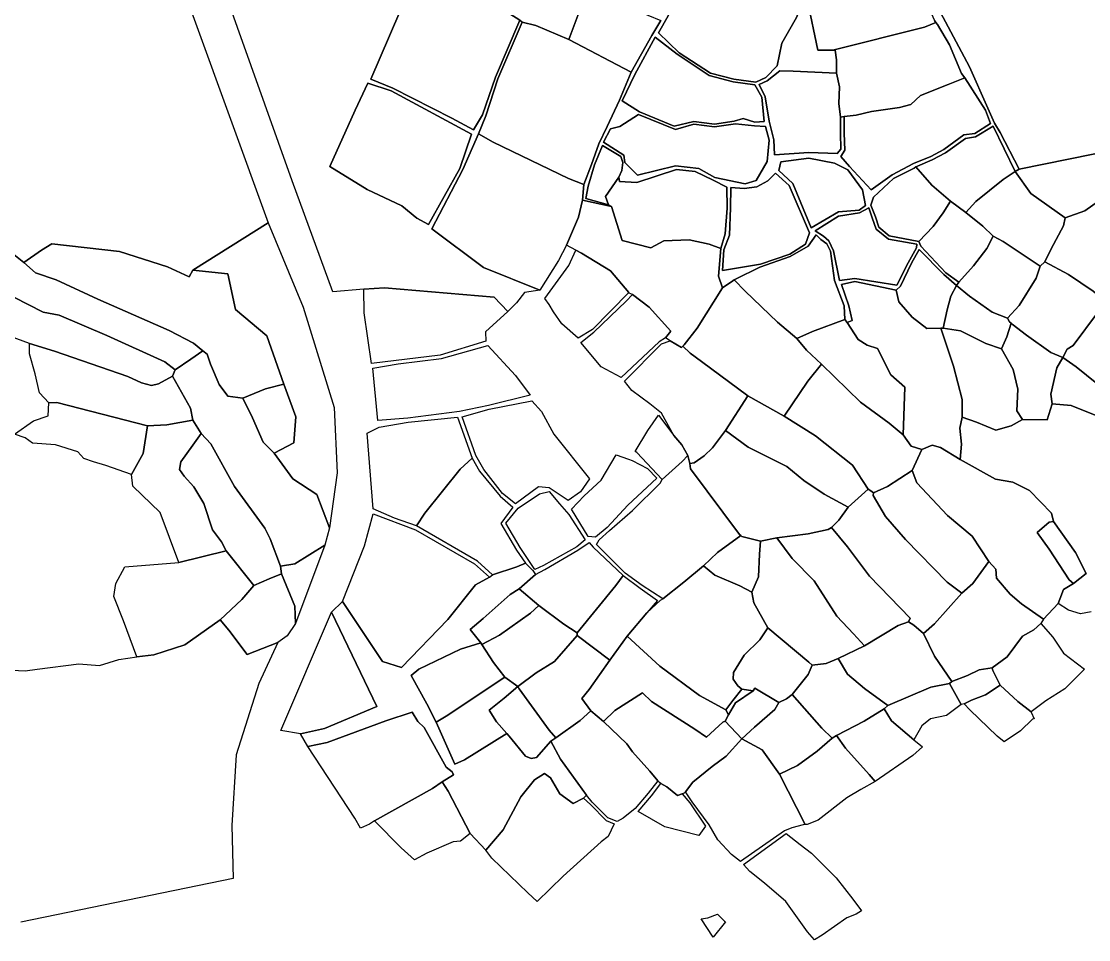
# Model space of a CAD drawing. Extents: x 544494 to 549037, y 1840490 to 1845220.
# Drawn here: x 547645.1 to 547872.5, y 1841761.1 to 1841956.8 of the extents above; entities that cross this region are included whole.
import ezdxf

# ---------------------------------------------------------------- set-up
doc = ezdxf.new("R2010")
doc.units = 0
doc.layers.add('Level 30', color=7, linetype='Continuous')

msp = doc.modelspace()

# ---------------------------------------------------------------- linework, layer by layer
at = {"layer": 'Level 30'}
for points in [[(547643.05, 1842058.45), (547650.69, 1842043.55), (547655.63, 1842029.23), (547666.49, 1842000), (547697.69, 1841913.91), (547681.64, 1841903.81), (547680.89, 1841902.39), (547676.3, 1841904.48), (547666.02, 1841907.77), (547651.61, 1841909.41), (547649.4, 1841908.05), (547645.63, 1841905.44), (547642.81, 1841907.7)], [(547914.82, 1841936.92), (547857.75, 1841925.32), (547853.7, 1841933.12), (547852.48, 1841935.11), (547851.03, 1841938.33), (547847.13, 1841947.12), (547836.41, 1841967.33), (547829.76, 1841982.31), (547822.11, 1842000), (547819.8, 1842005.33), (547817.66, 1842009.83), (547803.62, 1842027.6), (547802.94, 1842029.01), (547844.39, 1842031.65), (547873.07, 1841973.57)], [(547727.77, 1841963.52), (547719.59, 1841944.54), (547724.26, 1841942.6), (547736.84, 1841936.16), (547741.44, 1841933.68), (547743.4, 1841936.91), (547746.18, 1841944.97), (547751.3, 1841957.11), (547751.84, 1841956.63), (547746.67, 1841944.57), (547744.09, 1841936.68), (547742.52, 1841932.86), (547739.22, 1841925.23), (547732.58, 1841912.6), (547743.61, 1841904.38), (547755.57, 1841899.49), (547752.3, 1841899.02), (547750.59, 1841896.84), (547748.77, 1841895), (547745.9, 1841898.02), (547722.47, 1841900.03), (547718.09, 1841899.73), (547711.53, 1841899.2), (547702.82, 1841922.83), (547679.56, 1841988.26)], [(547836.41, 1841967.33), (547847.13, 1841947.12), (547851.03, 1841938.33), (547852.48, 1841935.11), (547853.7, 1841933.12), (547857.75, 1841925.32), (547856.83, 1841924.79), (547852.2, 1841934.47), (547848.4, 1841932.22), (547846.26, 1841931.83), (547842.04, 1841928.8), (547839.21, 1841927.28), (547836.04, 1841925.93), (547835.67, 1841925.82), (547835.32, 1841925.52), (547830.97, 1841923.31), (547826.67, 1841919.38), (547826.14, 1841917.62), (547827.08, 1841915.19), (547827.8, 1841912.97), (547830, 1841911.13), (547836.37, 1841909.91), (547836.75, 1841908.88), (547842.08, 1841903.23), (547844.89, 1841901.25), (547844.36, 1841900.5), (547841.66, 1841902.87), (547836.43, 1841908.19), (547834.8, 1841905.25), (547832.4, 1841900.36), (547831.5, 1841899.51), (547822.73, 1841901.37), (547819.86, 1841900.74), (547821.4, 1841896.18), (547822.12, 1841893.05), (547821.04, 1841892.64), (547820.58, 1841893.26), (547820.43, 1841896.16), (547818.34, 1841901.55), (547817.51, 1841907.85), (547816.73, 1841909.4), (547815.48, 1841910.34), (547814.45, 1841911.32), (547812.73, 1841908.88), (547808.95, 1841906.7), (547802.49, 1841904.41), (547797.28, 1841901.89), (547796.98, 1841901.71), (547796.69, 1841901.53), (547794.53, 1841900.02), (547793.64, 1841902.49), (547794.14, 1841908.43), (547795.1, 1841911.5), (547795.51, 1841917.04), (547795.44, 1841921.47), (547792.53, 1841922.98), (547788.69, 1841924.83), (547784.74, 1841925.25), (547776.29, 1841922.45), (547772.6, 1841922.72), (547772.43, 1841923.6), (547773.09, 1841925.06), (547773.28, 1841926.71), (547772.82, 1841927.99), (547768.92, 1841930.34), (547767.22, 1841926.26), (547765.88, 1841921.69), (547765.37, 1841919.04), (547770.22, 1841917.71), (547770.83, 1841917.37), (547764.7, 1841918.68), (547764.98, 1841922.05), (547766.62, 1841926.31), (547768.18, 1841930.74), (547769.93, 1841934.41), (547772.56, 1841940.04), (547775.03, 1841946), (547779.44, 1841953.81), (547781.34, 1841957.05)], [(547812.59, 1841961.22), (547814.79, 1841950.67), (547818.05, 1841950.68), (547818.54, 1841950.68), (547818.82, 1841948.6), (547818.83, 1841945.77), (547809.57, 1841946.23), (547806.71, 1841946.3), (547804.06, 1841944.13), (547802.35, 1841943.36), (547803.63, 1841940.72), (547804.47, 1841935.56), (547805.42, 1841931.54), (547805.56, 1841928.39), (547812.9, 1841928.85), (547818.97, 1841928.69), (547819.69, 1841929.62), (547819.68, 1841933.02), (547819.62, 1841936.43), (547820.4, 1841936.52), (547820.42, 1841932.98), (547820.57, 1841929.39), (547819.75, 1841928.03), (547821.55, 1841925.92), (547826.15, 1841920.9), (547830.69, 1841924.09), (547835.23, 1841926.51), (547838.92, 1841928.03), (547841.68, 1841929.49), (547845.96, 1841932.64), (547848.28, 1841932.93), (547851.64, 1841935.09), (547850.57, 1841937.93), (547846.15, 1841944.81), (547845.4, 1841945.75), (547842.85, 1841951.8), (547840.32, 1841956.19), (547839.99, 1841956.6), (547839.66, 1841957)], [(547875.79, 1841919.34), (547871.71, 1841916.46), (547867.49, 1841914.96), (547860.23, 1841920.15), (547856.83, 1841924.79), (547857.75, 1841925.32), (547914.82, 1841936.92)], [(547873.07, 1841830.97), (547870.8, 1841830.49), (547868.22, 1841831.27), (547866.05, 1841832.75), (547866.36, 1841833.62), (547867.14, 1841835.69), (547869.28, 1841837.01), (547871.97, 1841839.15), (547869.75, 1841843.63), (547865.03, 1841850.2), (547864.63, 1841852), (547859.9, 1841856.78), (547856.37, 1841858.58), (547852.68, 1841859.26), (547845.12, 1841863.41), (547845.44, 1841866.7), (547845.04, 1841870.09), (547845.54, 1841872.42), (547848.66, 1841871.36), (547852.74, 1841869.71), (547855.99, 1841870.59), (547858.44, 1841871.92), (547863.7, 1841871.87), (547864.73, 1841875.32), (547868.78, 1841874.93), (547874.23, 1841872.71)], [(547641.68, 1841818.59), (547645.92, 1841818.4), (547648.49, 1841818.69), (547657.35, 1841819.84), (547661.78, 1841819.47), (547665.91, 1841820.79), (547669.71, 1841821.37), (547673.35, 1841821.77), (547679.99, 1841823.92), (547687.51, 1841829.25), (547689.32, 1841827.04), (547693.22, 1841821.87), (547699.78, 1841824.42), (547695.72, 1841815.68), (547690.92, 1841800.49), (547690, 1841785.38), (547690.26, 1841774.08), (547645.01, 1841764.8)]]:
    msp.add_lwpolyline(points, dxfattribs=at)
for points in [[(547765.71, 1841964.87), (547765.79, 1841963.84), (547761.78, 1841952.98), (547754.71, 1841955.94), (547751.84, 1841956.63), (547751.3, 1841957.11), (547747.84, 1841959.32), (547745.65, 1841960.83), (547746.91, 1841964.23), (547749.86, 1841971.48), (547754.43, 1841969.6)], [(547837.58, 1841955.61), (547818.05, 1841950.68), (547814.79, 1841950.67), (547812.59, 1841961.22), (547812.05, 1841964.58), (547815.19, 1841965.57), (547830.33, 1841970.9), (547832.69, 1841971.83), (547833.84, 1841969.79), (547839.66, 1841957), (547839.99, 1841956.6)], [(547746.91, 1841964.23), (547745.65, 1841960.83), (547747.84, 1841959.32), (547751.3, 1841957.11), (547746.18, 1841944.97), (547743.4, 1841936.91), (547741.44, 1841933.68), (547736.84, 1841936.16), (547724.26, 1841942.6), (547719.59, 1841944.54), (547727.77, 1841963.52), (547729.32, 1841967.53), (547734.15, 1841965.82)], [(547810.27, 1841957.66), (547807.16, 1841952.21), (547806.19, 1841947.34), (547803.77, 1841944.88), (547801.62, 1841943.9), (547796.94, 1841944.49), (547791.96, 1841945.81), (547785.31, 1841950.09), (547780.85, 1841954.41), (547782.94, 1841958), (547784.28, 1841962.38), (547788.14, 1841962.02), (547792.95, 1841961.67), (547796.82, 1841962.83), (547807.15, 1841963.82), (547810.83, 1841964.32), (547811.62, 1841961.13)], [(547807.16, 1841952.21), (547810.27, 1841957.66), (547811.62, 1841961.13), (547810.83, 1841964.32), (547807.15, 1841963.82), (547796.82, 1841962.83), (547792.95, 1841961.67), (547788.14, 1841962.02), (547784.28, 1841962.38), (547782.94, 1841958), (547780.85, 1841954.41), (547785.31, 1841950.09), (547791.96, 1841945.81), (547796.94, 1841944.49), (547801.62, 1841943.9), (547803.77, 1841944.88), (547806.19, 1841947.34)], [(547765.79, 1841963.84), (547769.06, 1841962.42), (547778.62, 1841958.16), (547781.34, 1841957.05), (547779.44, 1841953.81), (547775.03, 1841946), (547761.78, 1841952.98)], [(547761.78, 1841952.98), (547775.03, 1841946), (547772.56, 1841940.04), (547769.93, 1841934.41), (547768.18, 1841930.74), (547766.62, 1841926.31), (547764.98, 1841922.05), (547761.7, 1841923.36), (547745.66, 1841931.06), (547742.52, 1841932.86), (547744.09, 1841936.68), (547746.67, 1841944.57), (547751.84, 1841956.63), (547754.71, 1841955.94)], [(547822.98, 1841936.8), (547820.4, 1841936.52), (547819.62, 1841936.43), (547819.32, 1841939.31), (547819.45, 1841942.86), (547818.83, 1841945.77), (547818.82, 1841948.6), (547818.54, 1841950.68), (547818.05, 1841950.68), (547837.58, 1841955.61), (547839.99, 1841956.6), (547840.32, 1841956.19), (547842.85, 1841951.8), (547845.4, 1841945.75), (547846.15, 1841944.81), (547842.6, 1841943.36), (547836.73, 1841941.05), (547834.66, 1841939.13), (547832.22, 1841938.47), (547826.29, 1841937.64)], [(547801.41, 1841935.36), (547798.95, 1841936.13), (547797.03, 1841935.59), (547792.82, 1841934.95), (547788.4, 1841935.47), (547784.22, 1841934.5), (547776.8, 1841937.55), (547773.14, 1841939.89), (547775.82, 1841945.47), (547780.2, 1841953.49), (547784.83, 1841949.84), (547791.66, 1841945.32), (547796.8, 1841943.96), (547801.37, 1841943.28), (547802.87, 1841940.7), (547803.42, 1841935.45)], [(547798.95, 1841936.13), (547801.41, 1841935.36), (547803.42, 1841935.45), (547802.87, 1841940.7), (547801.37, 1841943.28), (547796.8, 1841943.96), (547791.66, 1841945.32), (547784.83, 1841949.84), (547780.2, 1841953.49), (547775.82, 1841945.47), (547773.14, 1841939.89), (547776.8, 1841937.55), (547784.22, 1841934.5), (547788.4, 1841935.47), (547792.82, 1841934.95), (547797.03, 1841935.59)], [(547819.62, 1841936.43), (547819.68, 1841933.02), (547819.69, 1841929.62), (547818.97, 1841928.69), (547812.9, 1841928.85), (547805.56, 1841928.39), (547805.42, 1841931.54), (547804.47, 1841935.56), (547803.63, 1841940.72), (547802.35, 1841943.36), (547804.06, 1841944.13), (547806.71, 1841946.3), (547809.57, 1841946.23), (547818.83, 1841945.77), (547819.45, 1841942.86), (547819.32, 1841939.31)], [(547741.02, 1841932.8), (547738.53, 1841925.47), (547731.87, 1841913.51), (547729.42, 1841914.87), (547726.18, 1841917.49), (547718.84, 1841920.96), (547710.87, 1841925.88), (547716.22, 1841937.89), (547718.96, 1841943.63), (547723.95, 1841942.01)], [(547738.53, 1841925.47), (547741.02, 1841932.8), (547723.95, 1841942.01), (547718.96, 1841943.63), (547716.22, 1841937.89), (547710.87, 1841925.88), (547718.84, 1841920.96), (547726.18, 1841917.49), (547729.42, 1841914.87), (547731.87, 1841913.51)], [(547851.64, 1841935.09), (547848.28, 1841932.93), (547845.96, 1841932.64), (547841.68, 1841929.49), (547838.92, 1841928.03), (547835.23, 1841926.51), (547830.69, 1841924.09), (547826.15, 1841920.9), (547821.55, 1841925.92), (547819.75, 1841928.03), (547820.57, 1841929.39), (547820.42, 1841932.98), (547820.4, 1841936.52), (547822.98, 1841936.8), (547826.29, 1841937.64), (547832.22, 1841938.47), (547834.66, 1841939.13), (547836.73, 1841941.05), (547842.6, 1841943.36), (547846.15, 1841944.81), (547850.57, 1841937.93)], [(547804.49, 1841931.48), (547804.04, 1841926.96), (547801.69, 1841922.88), (547799.31, 1841922.17), (547792.89, 1841923.56), (547789.5, 1841925.48), (547784.53, 1841926.04), (547776.41, 1841924.06), (547773.74, 1841926.75), (547773.46, 1841928.34), (547769.18, 1841931.07), (547770.67, 1841933.95), (547772.62, 1841934.39), (547776.63, 1841936.95), (547784.53, 1841933.78), (547788.39, 1841934.93), (547792.84, 1841934.35), (547797.3, 1841935.01), (547801.32, 1841934.58), (547803.69, 1841934.44)], [(547804.04, 1841926.96), (547804.49, 1841931.48), (547803.69, 1841934.44), (547801.32, 1841934.58), (547797.3, 1841935.01), (547792.84, 1841934.35), (547788.39, 1841934.93), (547784.53, 1841933.78), (547776.63, 1841936.95), (547772.62, 1841934.39), (547770.67, 1841933.95), (547769.18, 1841931.07), (547773.46, 1841928.34), (547773.74, 1841926.75), (547776.41, 1841924.06), (547784.53, 1841926.04), (547789.5, 1841925.48), (547792.89, 1841923.56), (547799.31, 1841922.17), (547801.69, 1841922.88)], [(547848.49, 1841918.4), (547846.35, 1841916.1), (547843.1, 1841918.5), (547839.13, 1841921.94), (547835.67, 1841925.82), (547836.04, 1841925.93), (547839.21, 1841927.28), (547842.04, 1841928.8), (547846.26, 1841931.83), (547848.4, 1841932.22), (547852.2, 1841934.47), (547856.83, 1841924.79), (547854.3, 1841923.15)], [(547742.52, 1841932.86), (547745.66, 1841931.06), (547761.7, 1841923.36), (547764.98, 1841922.05), (547764.7, 1841918.68), (547763.82, 1841915.11), (547761.31, 1841909.15), (547759.59, 1841905.88), (547755.57, 1841899.49), (547743.61, 1841904.38), (547732.58, 1841912.6), (547739.22, 1841925.23)], [(547773.28, 1841926.71), (547773.09, 1841925.06), (547772.43, 1841923.6), (547769.61, 1841919.47), (547770.22, 1841917.71), (547765.37, 1841919.04), (547765.88, 1841921.69), (547767.22, 1841926.26), (547768.92, 1841930.34), (547772.82, 1841927.99)], [(547823.6, 1841916.56), (547819.24, 1841916.25), (547813.41, 1841912.81), (547809.49, 1841922.26), (547806.54, 1841925.03), (547806.93, 1841926.92), (547812.93, 1841927.65), (547818.35, 1841926.61), (547821.21, 1841925.17), (547824.35, 1841920.89), (547824.95, 1841917.6)], [(547819.24, 1841916.25), (547823.6, 1841916.56), (547824.95, 1841917.6), (547824.35, 1841920.89), (547821.21, 1841925.17), (547818.35, 1841926.61), (547812.93, 1841927.65), (547806.93, 1841926.92), (547806.54, 1841925.03), (547809.49, 1841922.26), (547813.41, 1841912.81)], [(547835.67, 1841925.82), (547839.13, 1841921.94), (547843.1, 1841918.5), (547841.5, 1841915.99), (547839.39, 1841913.09), (547836.37, 1841909.91), (547830, 1841911.13), (547827.8, 1841912.97), (547827.08, 1841915.19), (547826.14, 1841917.62), (547826.67, 1841919.38), (547830.97, 1841923.31), (547835.32, 1841925.52)], [(547795.1, 1841911.5), (547794.14, 1841908.43), (547791.68, 1841909.31), (547787.44, 1841910.28), (547782.01, 1841910.07), (547779.23, 1841908.58), (547773.13, 1841910.11), (547770.83, 1841917.37), (547770.22, 1841917.71), (547769.61, 1841919.47), (547772.43, 1841923.6), (547772.6, 1841922.72), (547776.29, 1841922.45), (547784.74, 1841925.25), (547788.69, 1841924.83), (547792.53, 1841922.98), (547795.44, 1841921.47), (547795.51, 1841917.04)], [(547812.17, 1841909.33), (547808.84, 1841907.19), (547802.58, 1841905.04), (547794.51, 1841903.7), (547794.83, 1841908.12), (547795.98, 1841911.27), (547796.24, 1841917.09), (547796.29, 1841921.38), (547799.15, 1841921.17), (547801.8, 1841921.58), (547804.19, 1841922.82), (547805.83, 1841924.47), (547808.72, 1841921.84), (547813.03, 1841911.74)], [(547808.84, 1841907.19), (547812.17, 1841909.33), (547813.03, 1841911.74), (547808.72, 1841921.84), (547805.83, 1841924.47), (547804.19, 1841922.82), (547801.8, 1841921.58), (547799.15, 1841921.17), (547796.29, 1841921.38), (547796.24, 1841917.09), (547795.98, 1841911.27), (547794.83, 1841908.12), (547794.51, 1841903.7), (547802.58, 1841905.04)], [(547856.83, 1841924.79), (547860.23, 1841920.15), (547867.49, 1841914.96), (547867.15, 1841913.27), (547864.51, 1841908.36), (547863.2, 1841905.58), (547862.22, 1841904.64), (547854.32, 1841909.91), (547852.21, 1841911.06), (547849.98, 1841913.18), (547846.35, 1841916.1), (547848.49, 1841918.4), (547854.3, 1841923.15)], [(547786.35, 1841887.84), (547786.06, 1841887.56), (547785.76, 1841887.27), (547783.38, 1841888.75), (547782.35, 1841889.33), (547783.51, 1841890.77), (547778.91, 1841895.9), (547775.37, 1841898.59), (547774.64, 1841898.88), (547774.54, 1841899), (547770.63, 1841903.62), (547764.47, 1841907.42), (547763.28, 1841908.03), (547761.31, 1841909.15), (547763.82, 1841915.11), (547764.7, 1841918.68), (547770.83, 1841917.37), (547773.13, 1841910.11), (547779.23, 1841908.58), (547782.01, 1841910.07), (547787.44, 1841910.28), (547791.68, 1841909.31), (547794.14, 1841908.43), (547793.64, 1841902.49), (547794.53, 1841900.02), (547789.12, 1841891.42)], [(547885.26, 1841909.7), (547888.09, 1841906.36), (547889.02, 1841904.53), (547888.81, 1841903.01), (547887.33, 1841901.69), (547882.48, 1841897.09), (547879.79, 1841895.03), (547876.17, 1841897.03), (547873.45, 1841899.32), (547868.25, 1841902.87), (547863.2, 1841905.58), (547864.51, 1841908.36), (547867.15, 1841913.27), (547867.49, 1841914.96), (547871.71, 1841916.46), (547875.79, 1841919.34), (547879.26, 1841916.41), (547883.79, 1841911.78)], [(547829.88, 1841910.42), (547835.94, 1841909.33), (547835.84, 1841908.55), (547834.06, 1841905.38), (547831.66, 1841900.57), (547822.74, 1841902.04), (547819.41, 1841901.6), (547818.16, 1841907.9), (547817.14, 1841910.06), (547816.01, 1841911.06), (547814.24, 1841912.19), (547819.26, 1841915.27), (547823.71, 1841916), (547825.7, 1841917.11), (547826.37, 1841914.98), (547827.22, 1841912.53)], [(547835.94, 1841909.33), (547829.88, 1841910.42), (547827.22, 1841912.53), (547826.37, 1841914.98), (547825.7, 1841917.11), (547823.71, 1841916), (547819.26, 1841915.27), (547814.24, 1841912.19), (547816.01, 1841911.06), (547817.14, 1841910.06), (547818.16, 1841907.9), (547819.41, 1841901.6), (547822.74, 1841902.04), (547831.66, 1841900.57), (547834.06, 1841905.38), (547835.84, 1841908.55)], [(547848.01, 1841904.74), (547844.89, 1841901.25), (547842.08, 1841903.23), (547836.75, 1841908.88), (547836.37, 1841909.91), (547839.39, 1841913.09), (547841.5, 1841915.99), (547843.1, 1841918.5), (547846.35, 1841916.1), (547849.98, 1841913.18), (547852.21, 1841911.06), (547850.81, 1841908.42)], [(547712.43, 1841860.59), (547710.77, 1841848.87), (547708.09, 1841855.97), (547702.94, 1841859.27), (547698.99, 1841864.79), (547703.16, 1841866.96), (547703.64, 1841872.51), (547701.03, 1841879.49), (547697.45, 1841889.8), (547690.77, 1841895.41), (547689.12, 1841902.99), (547681.64, 1841903.81), (547697.69, 1841913.91), (547705.16, 1841895.89), (547711.77, 1841874.49)], [(547813.67, 1841890.68), (547810.32, 1841889.19), (547806.24, 1841892.67), (547799.31, 1841899.34), (547796.98, 1841901.71), (547797.28, 1841901.89), (547802.49, 1841904.41), (547808.95, 1841906.7), (547812.73, 1841908.88), (547814.45, 1841911.32), (547815.48, 1841910.34), (547816.73, 1841909.4), (547817.51, 1841907.85), (547818.34, 1841901.55), (547820.43, 1841896.16), (547820.58, 1841893.26)], [(547852.21, 1841911.06), (547854.32, 1841909.91), (547862.22, 1841904.64), (547861.31, 1841902.1), (547857.7, 1841896.28), (547855.2, 1841893.54), (547851.95, 1841894.81), (547847.14, 1841898.25), (547844.36, 1841900.5), (547844.89, 1841901.25), (547848.01, 1841904.74), (547850.81, 1841908.42)], [(547645.63, 1841905.44), (547648.18, 1841903.19), (547652.55, 1841901.7), (547661.46, 1841897.6), (547676.63, 1841890.95), (547681.82, 1841888.21), (547683.82, 1841886.61), (547681.21, 1841884.78), (547677.89, 1841882.51), (547675.7, 1841884.24), (547663.36, 1841889.85), (547653.18, 1841894.22), (547649.81, 1841894.83), (547637.37, 1841901.15), (547636.41, 1841902.33), (547638.35, 1841904.48), (547641.61, 1841907.28), (547642.81, 1841907.7)], [(547681.64, 1841903.81), (547689.12, 1841902.99), (547690.77, 1841895.41), (547697.45, 1841889.8), (547701.03, 1841879.49), (547697.16, 1841878.5), (547692.29, 1841876.47), (547689.14, 1841876.95), (547687.31, 1841879.44), (547685.44, 1841883.75), (547684.69, 1841885.91), (547683.82, 1841886.61), (547681.82, 1841888.21), (547676.63, 1841890.95), (547661.46, 1841897.6), (547652.55, 1841901.7), (547648.18, 1841903.19), (547645.63, 1841905.44), (547649.4, 1841908.05), (547651.61, 1841909.41), (547666.02, 1841907.77), (547676.3, 1841904.48), (547680.89, 1841902.39)], [(547763.28, 1841908.03), (547764.47, 1841907.42), (547770.63, 1841903.62), (547774.54, 1841899), (547766.81, 1841891.14), (547763.73, 1841889.31), (547760.31, 1841892.36), (547758.5, 1841894.91), (547757.58, 1841896.44), (547756.65, 1841897.75), (547761.79, 1841904.75)], [(547842.4, 1841895.32), (547841.51, 1841891.39), (547841, 1841891.39), (547838.02, 1841891.36), (547834.9, 1841893.75), (547832.05, 1841897.01), (547831.5, 1841899.51), (547832.4, 1841900.36), (547834.8, 1841905.25), (547836.43, 1841908.19), (547841.66, 1841902.87), (547844.36, 1841900.5), (547843.16, 1841898.23)], [(547867.93, 1841886.97), (547867.02, 1841885.18), (547864.46, 1841886.2), (547859.29, 1841889.95), (547856.22, 1841892.3), (547855.98, 1841892.47), (547855.69, 1841892.8), (547855.2, 1841893.54), (547857.7, 1841896.28), (547861.31, 1841902.1), (547862.22, 1841904.64), (547863.2, 1841905.58), (547868.25, 1841902.87), (547873.45, 1841899.32), (547876.17, 1841897.03), (547874.38, 1841894.67), (547869.24, 1841887.72)], [(547677.89, 1841882.51), (547677.35, 1841881.2), (547674.38, 1841879.55), (547672.89, 1841879.18), (547670.7, 1841879.74), (547667.79, 1841881.1), (547652.19, 1841886.53), (547646.84, 1841888.16), (547640.94, 1841890.36), (547638.99, 1841890.82), (547635.9, 1841892.15), (547630.8, 1841893.72), (547628.85, 1841894.9), (547631, 1841897.4), (547637.37, 1841901.15), (547649.81, 1841894.83), (547653.18, 1841894.22), (547663.36, 1841889.85), (547675.7, 1841884.24)], [(547810.32, 1841889.19), (547812.43, 1841886.71), (547815.58, 1841883.73), (547812.67, 1841880.13), (547807.66, 1841872.67), (547799.89, 1841877.02), (547790.01, 1841884.32), (547787.59, 1841886.07), (547786.06, 1841887.56), (547786.35, 1841887.84), (547789.12, 1841891.42), (547794.53, 1841900.02), (547796.69, 1841901.53), (547796.98, 1841901.71), (547799.31, 1841899.34), (547806.24, 1841892.67)], [(547841, 1841891.39), (547843.73, 1841883.34), (547845.58, 1841876.19), (547845.54, 1841872.42), (547845.04, 1841870.09), (547845.44, 1841866.7), (547845.12, 1841863.41), (547840.98, 1841866), (547839.16, 1841866.46), (547837, 1841865.53), (547834.72, 1841866.23), (547833.02, 1841868.71), (547833.35, 1841878.84), (547830.4, 1841881.5), (547827.51, 1841887.08), (547825.3, 1841887.77), (547823.4, 1841889.03), (547821.04, 1841892.64), (547822.12, 1841893.05), (547821.4, 1841896.18), (547819.86, 1841900.74), (547822.73, 1841901.37), (547831.5, 1841899.51), (547832.05, 1841897.01), (547834.9, 1841893.75), (547838.02, 1841891.36)], [(547855.11, 1841889.55), (547853.93, 1841887.01), (547850.59, 1841888.13), (547845.21, 1841890.85), (547841.51, 1841891.39), (547842.4, 1841895.32), (547843.16, 1841898.23), (547844.36, 1841900.5), (547847.14, 1841898.25), (547851.95, 1841894.81), (547855.2, 1841893.54), (547855.69, 1841892.8), (547855.98, 1841892.47)], [(547718.09, 1841899.73), (547722.47, 1841900.03), (547745.9, 1841898.02), (547748.77, 1841895), (547744.05, 1841890.66), (547744.11, 1841888.68), (547734.38, 1841885.64), (547719.75, 1841883.86), (547718.2, 1841894.68)], [(547783.51, 1841890.77), (547782.35, 1841889.33), (547781, 1841888.49), (547772.9, 1841880.94), (547768.66, 1841883.21), (547764.3, 1841888.35), (547767.13, 1841890.57), (547774.02, 1841897.17), (547775.37, 1841898.59), (547778.91, 1841895.9)], [(547887.02, 1841889.3), (547878.69, 1841876.09), (547869.84, 1841883.18), (547867.02, 1841885.18), (547867.93, 1841886.97), (547869.24, 1841887.72), (547874.38, 1841894.67), (547876.17, 1841897.03), (547879.79, 1841895.03), (547884.59, 1841891.17)], [(547833.35, 1841878.84), (547833.02, 1841868.71), (547829.99, 1841871.15), (547823.9, 1841875.66), (547815.58, 1841883.73), (547812.43, 1841886.71), (547810.32, 1841889.19), (547813.67, 1841890.68), (547820.58, 1841893.26), (547821.04, 1841892.64), (547823.4, 1841889.03), (547825.3, 1841887.77), (547827.51, 1841887.08), (547830.4, 1841881.5)], [(547848.66, 1841871.36), (547845.54, 1841872.42), (547845.58, 1841876.19), (547843.73, 1841883.34), (547841, 1841891.39), (547841.51, 1841891.39), (547845.21, 1841890.85), (547850.59, 1841888.13), (547853.93, 1841887.01), (547856.44, 1841882.61), (547857.42, 1841878.39), (547857.2, 1841873.78), (547858.44, 1841871.92), (547855.99, 1841870.59), (547852.74, 1841869.71)], [(547855.98, 1841892.47), (547856.22, 1841892.3), (547859.29, 1841889.95), (547864.46, 1841886.2), (547867.02, 1841885.18), (547865.77, 1841882.96), (547864.44, 1841877.35), (547864.73, 1841875.32), (547863.7, 1841871.87), (547858.44, 1841871.92), (547857.2, 1841873.78), (547857.42, 1841878.39), (547856.44, 1841882.61), (547853.93, 1841887.01), (547855.11, 1841889.55)], [(547676.13, 1841870.81), (547672.02, 1841870.61), (547652.69, 1841875.59), (547651.02, 1841875.49), (547648.99, 1841877.65), (547648.06, 1841881.72), (547646.9, 1841885.95), (547646.84, 1841888.16), (547652.19, 1841886.53), (547667.79, 1841881.1), (547670.7, 1841879.74), (547672.89, 1841879.18), (547674.38, 1841879.55), (547677.35, 1841881.2), (547681.2, 1841874.4), (547681.65, 1841871.78)], [(547750.39, 1841881.3), (547753.55, 1841877.17), (547744.64, 1841874.97), (547738.46, 1841873.68), (547727.48, 1841872.21), (547721.11, 1841871.71), (547720.01, 1841882.93), (547725.43, 1841883.8), (547734.66, 1841884.93), (547744.5, 1841887.72)], [(547799.89, 1841877.02), (547795.13, 1841869.63), (547792.35, 1841865.88), (547790.64, 1841864.19), (547788.46, 1841862.74), (547787.56, 1841862.55), (547787.16, 1841864.3), (547785.82, 1841866.55), (547784.17, 1841868.53), (547781.5, 1841873.27), (547779.04, 1841875.31), (547775.23, 1841878.14), (547773.65, 1841880.12), (547781.49, 1841888.1), (547783.38, 1841888.75), (547785.76, 1841887.27), (547786.06, 1841887.56), (547787.59, 1841886.07), (547790.01, 1841884.32)], [(547698.99, 1841864.79), (547702.94, 1841859.27), (547708.09, 1841855.97), (547710.77, 1841848.87), (547709.77, 1841845.19), (547703.41, 1841841.18), (547700.35, 1841840.67), (547698.17, 1841846.48), (547697.01, 1841848.79), (547690.56, 1841857.66), (547685.48, 1841866.75), (547683.43, 1841869), (547681.65, 1841871.78), (547681.2, 1841874.4), (547677.35, 1841881.2), (547677.89, 1841882.51), (547681.21, 1841884.78), (547683.82, 1841886.61), (547684.69, 1841885.91), (547685.44, 1841883.75), (547687.31, 1841879.44), (547689.14, 1841876.95), (547692.29, 1841876.47), (547694.39, 1841872.33), (547696.65, 1841867.15)], [(547867.02, 1841885.18), (547869.84, 1841883.18), (547878.69, 1841876.09), (547877.2, 1841873.72), (547875.78, 1841871.87), (547874.23, 1841872.71), (547868.78, 1841874.93), (547864.73, 1841875.32), (547864.44, 1841877.35), (547865.77, 1841882.96)], [(547837, 1841865.53), (547834.94, 1841861.1), (547829.67, 1841857.66), (547826.71, 1841856.33), (547826.08, 1841856.77), (547825.55, 1841857.11), (547822.21, 1841862.2), (547814.32, 1841868.47), (547807.66, 1841872.67), (547812.67, 1841880.13), (547815.58, 1841883.73), (547823.9, 1841875.66), (547829.99, 1841871.15), (547833.02, 1841868.71), (547834.72, 1841866.23)], [(547703.16, 1841866.96), (547698.99, 1841864.79), (547696.65, 1841867.15), (547694.39, 1841872.33), (547692.29, 1841876.47), (547697.16, 1841878.5), (547701.03, 1841879.49), (547703.64, 1841872.51)], [(547651.02, 1841875.49), (547652.69, 1841875.59), (547672.02, 1841870.61), (547671.12, 1841864.71), (547668.58, 1841860.23), (547663.12, 1841862.16), (547660.5, 1841862.89), (547658.44, 1841863.64), (547657.14, 1841865.03), (547652.42, 1841866.52), (547647.48, 1841866.94), (547645.93, 1841868.06), (547643.68, 1841868.8), (547647.74, 1841871.65), (547650.82, 1841872.74)], [(547758.58, 1841868.81), (547766.16, 1841859.33), (547764.27, 1841856.55), (547761.66, 1841854.65), (547757.62, 1841857.36), (547755.3, 1841857.59), (547750.39, 1841853.98), (547747.62, 1841856.2), (547743.67, 1841861.3), (547741.95, 1841864.31), (547739.08, 1841872.5), (547744.83, 1841874.13), (547753.92, 1841875.96), (547755.94, 1841873.67)], [(547825.55, 1841857.11), (547821.32, 1841853.26), (547816.14, 1841856.03), (547811.81, 1841858.97), (547808.25, 1841861.92), (547800.01, 1841866.08), (547795.13, 1841869.63), (547799.89, 1841877.02), (547807.66, 1841872.67), (547814.32, 1841868.47), (547822.21, 1841862.2)], [(547688.8, 1841843.98), (547678.68, 1841841.43), (547674.71, 1841852.14), (547668.87, 1841857.71), (547668.58, 1841860.23), (547671.12, 1841864.71), (547672.02, 1841870.61), (547676.13, 1841870.81), (547681.65, 1841871.78), (547683.43, 1841869), (547681.7, 1841866.49), (547679.12, 1841862.93), (547678.82, 1841861.31), (547679.85, 1841859.9), (547681.9, 1841857.6), (547684.04, 1841854.05), (547685.87, 1841848.4), (547687.79, 1841845.9)], [(547731.12, 1841852), (547729.32, 1841849.31), (547724.65, 1841850.94), (547720.06, 1841852.92), (547718.83, 1841869.01), (547721.37, 1841870.34), (547727.56, 1841871.4), (547738.05, 1841872.45), (547741.16, 1841863.73), (547738.6, 1841861.35)], [(547785.94, 1841863.02), (547781.68, 1841859.15), (547776.25, 1841864.95), (547775.92, 1841865.12), (547778.61, 1841869.6), (547780.89, 1841872.86), (547784.17, 1841868.53), (547785.82, 1841866.55), (547787.16, 1841864.3)], [(547700.35, 1841840.67), (547700.53, 1841839.05), (547697.9, 1841837.96), (547694.67, 1841836.58), (547688.8, 1841843.98), (547687.79, 1841845.9), (547685.87, 1841848.4), (547684.04, 1841854.05), (547681.9, 1841857.6), (547679.85, 1841859.9), (547678.82, 1841861.31), (547679.12, 1841862.93), (547681.7, 1841866.49), (547683.43, 1841869), (547685.48, 1841866.75), (547690.56, 1841857.66), (547697.01, 1841848.79), (547698.17, 1841846.48)], [(547795.13, 1841869.63), (547800.01, 1841866.08), (547808.25, 1841861.92), (547811.81, 1841858.97), (547816.14, 1841856.03), (547821.32, 1841853.26), (547819.3, 1841850.47), (547817.76, 1841848.91), (547816.99, 1841848.49), (547812.74, 1841847.55), (547806.09, 1841846.73), (547802.61, 1841846), (547798.66, 1841847.03), (547798.39, 1841847.24), (547798.1, 1841847.46), (547787.72, 1841861.46), (547787.56, 1841862.55), (547788.46, 1841862.74), (547790.64, 1841864.19), (547792.35, 1841865.88)], [(547865.03, 1841850.2), (547864.12, 1841850.05), (547861.58, 1841847.85), (547864.11, 1841844.28), (547868.38, 1841837.76), (547869.28, 1841837.01), (547867.14, 1841835.69), (547866.36, 1841833.62), (547866.05, 1841832.75), (547862.87, 1841829.35), (547858.24, 1841832.65), (547855.83, 1841834.68), (547852.92, 1841838.1), (547852.77, 1841840.02), (547851.28, 1841841.65), (547847.7, 1841847.08), (547842.48, 1841851.47), (547835.89, 1841858.48), (547834.94, 1841861.1), (547837, 1841865.53), (547839.16, 1841866.46), (547840.98, 1841866), (547845.12, 1841863.41), (547852.68, 1841859.26), (547856.37, 1841858.58), (547859.9, 1841856.78), (547864.63, 1841852)], [(547780.51, 1841859.42), (547774.36, 1841853.7), (547769.96, 1841848.96), (547767.49, 1841846.85), (547765.88, 1841847.02), (547762.33, 1841852.85), (547765.06, 1841855.71), (547768.67, 1841859.01), (547771.87, 1841864.41), (547774.47, 1841863.47), (547775.29, 1841863.18), (547778.54, 1841861.53)], [(547787.56, 1841862.55), (547787.72, 1841861.46), (547798.1, 1841847.46), (547798.39, 1841847.24), (547793.45, 1841843.63), (547790.48, 1841840.76), (547786.24, 1841837.26), (547781.77, 1841833.74), (547777.41, 1841836.53), (547773.79, 1841839.2), (547767.69, 1841845.3), (547768.24, 1841846.29), (547770.46, 1841848.31), (547775.34, 1841852.56), (547781.24, 1841858.41), (547781.68, 1841859.15), (547785.94, 1841863.02), (547787.16, 1841864.3)], [(547750.69, 1841840.57), (547745.51, 1841838.8), (547742.29, 1841841.77), (547729.32, 1841849.31), (547731.12, 1841852), (547738.6, 1841861.35), (547741.16, 1841863.73), (547742.71, 1841860.92), (547747.14, 1841855.64), (547749.84, 1841853.27), (547747.31, 1841849.76), (547750.62, 1841844.08), (547752.54, 1841841.35)], [(547834.94, 1841861.1), (547835.89, 1841858.48), (547842.48, 1841851.47), (547847.7, 1841847.08), (547851.28, 1841841.65), (547847.88, 1841836.99), (547845.47, 1841834.95), (547842.35, 1841837.24), (547833.52, 1841846.35), (547829.25, 1841851.24), (547826.62, 1841855.72), (547826.71, 1841856.33), (547829.67, 1841857.66)], [(547756.38, 1841840.8), (547754.51, 1841839.97), (547751.42, 1841844.64), (547748.35, 1841849.87), (547750.96, 1841853.05), (547755.49, 1841856.08), (547757.55, 1841856.63), (547759.78, 1841853.98), (547761.75, 1841851.68), (547765.22, 1841846.32), (547763.48, 1841844.8)], [(547826.71, 1841856.33), (547826.62, 1841855.72), (547829.25, 1841851.24), (547833.52, 1841846.35), (547842.35, 1841837.24), (547845.47, 1841834.95), (547839.67, 1841828.37), (547837.34, 1841826.34), (547835.25, 1841828.08), (547834.11, 1841828.79), (547834.48, 1841829.57), (547825.86, 1841838.57), (547821.15, 1841844.82), (547817.76, 1841848.91), (547819.3, 1841850.47), (547821.32, 1841853.26), (547825.55, 1841857.11), (547826.08, 1841856.77)], [(547722.08, 1841820.33), (547713.59, 1841833.17), (547718.25, 1841845.03), (547720.09, 1841851.82), (547729.09, 1841848.42), (547741.7, 1841841.2), (547744.87, 1841838.32), (547741.91, 1841836.68), (547736.01, 1841829.28), (547726.14, 1841819.11)], [(547817.76, 1841848.91), (547821.15, 1841844.82), (547825.86, 1841838.57), (547834.48, 1841829.57), (547834.11, 1841828.79), (547831.91, 1841828.06), (547824.74, 1841823.7), (547822.4, 1841826.27), (547818.86, 1841830.03), (547814.05, 1841837.53), (547809.38, 1841842.35), (547806.09, 1841846.73), (547812.74, 1841847.55), (547816.99, 1841848.49)], [(547871.97, 1841839.15), (547869.28, 1841837.01), (547868.38, 1841837.76), (547864.11, 1841844.28), (547861.58, 1841847.85), (547864.12, 1841850.05), (547865.03, 1841850.2), (547869.75, 1841843.63)], [(547798.39, 1841847.24), (547798.66, 1841847.03), (547802.61, 1841846), (547802.42, 1841843.22), (547802.16, 1841838.4), (547800.74, 1841835.14), (547798.23, 1841836.5), (547792.86, 1841838.78), (547790.48, 1841840.76), (547793.45, 1841843.63)], [(547824.74, 1841823.7), (547819.12, 1841820.96), (547816.6, 1841819.94), (547813.63, 1841819.54), (547812.94, 1841820.24), (547804.16, 1841827.55), (547801.17, 1841832.85), (547800.74, 1841835.14), (547802.16, 1841838.4), (547802.42, 1841843.22), (547802.61, 1841846), (547806.09, 1841846.73), (547809.38, 1841842.35), (547814.05, 1841837.53), (547818.86, 1841830.03), (547822.4, 1841826.27)], [(547688.8, 1841843.98), (547694.67, 1841836.58), (547692.14, 1841833.6), (547687.51, 1841829.25), (547679.99, 1841823.92), (547673.35, 1841821.77), (547669.71, 1841821.37), (547666.92, 1841829.06), (547664.83, 1841834.19), (547665.28, 1841837.01), (547667.19, 1841840.53), (547678.68, 1841841.43)], [(547700.35, 1841840.67), (547703.41, 1841841.18), (547709.77, 1841845.19), (547703.56, 1841828.48), (547703.39, 1841832.15), (547700.53, 1841839.05)], [(547771.82, 1841836.57), (547763.55, 1841826.49), (547760.69, 1841828.31), (547755.36, 1841832.32), (547751.21, 1841835.83), (547754.68, 1841838.9), (547756.69, 1841839.94), (547763.67, 1841844.06), (547766.11, 1841845.71), (547766.99, 1841844.73), (547773.35, 1841838.69)], [(547757.95, 1841803.35), (547760.02, 1841799.55), (547765.56, 1841791.86), (547764.88, 1841791.23), (547762.67, 1841790.1), (547759.88, 1841792.13), (547757.9, 1841795.57), (547756.57, 1841796.48), (547754.46, 1841795.11), (547751.52, 1841791.5), (547747.77, 1841784.48), (547744.07, 1841780.13), (547740.73, 1841783.65), (547736.04, 1841792.68), (547734.77, 1841794.71), (547737.19, 1841796.2), (547736.89, 1841796.8), (547735.62, 1841797.85), (547730.92, 1841806.27), (547729.62, 1841807.57), (547728.37, 1841809.58), (547722.82, 1841807.71), (547710.28, 1841803.12), (547706.17, 1841802.22), (547704.63, 1841804.95), (547709.74, 1841806.09), (547720.85, 1841810.73), (547711.19, 1841830.87), (547713.59, 1841833.17), (547722.08, 1841820.33), (547726.14, 1841819.11), (547736.01, 1841829.28), (547741.91, 1841836.68), (547744.87, 1841838.32), (547745.51, 1841838.8), (547750.69, 1841840.57), (547752.54, 1841841.35), (547754.08, 1841839.78), (547754.68, 1841838.9), (547751.21, 1841835.83), (547749.31, 1841834.61), (547743.55, 1841829.55), (547740.74, 1841827.2), (547743.06, 1841824.32), (547738.7, 1841822.97), (547729.81, 1841818.74), (547728.21, 1841817.4), (547731.5, 1841811.31), (547733.51, 1841807.4), (547737.48, 1841798.49), (547739.52, 1841799.41), (547748.57, 1841805.03), (547749.04, 1841804.46), (547752.56, 1841800.2), (547753.72, 1841799.65), (547754.86, 1841799.87)], [(547862.87, 1841829.35), (547862.31, 1841828.46), (547860.87, 1841827.1), (547858.4, 1841825.73), (547855.14, 1841821.34), (547851.95, 1841818.99), (547849.22, 1841818.59), (547846.7, 1841817.37), (547843.34, 1841816.07), (547839.66, 1841821.47), (547837.34, 1841826.34), (547839.67, 1841828.37), (547845.47, 1841834.95), (547847.88, 1841836.99), (547851.28, 1841841.65), (547852.77, 1841840.02), (547852.92, 1841838.1), (547855.83, 1841834.68), (547858.24, 1841832.65)], [(547700.53, 1841839.05), (547703.39, 1841832.15), (547703.56, 1841828.48), (547701.76, 1841825.82), (547699.78, 1841824.42), (547693.22, 1841821.87), (547689.32, 1841827.04), (547687.51, 1841829.25), (547692.14, 1841833.6), (547694.67, 1841836.58), (547697.9, 1841837.96)], [(547797.81, 1841815.16), (547798.62, 1841814.47), (547796.7, 1841812.05), (547795.22, 1841810.06), (547789.61, 1841813.1), (547781.14, 1841819.37), (547774.23, 1841825.79), (547778.41, 1841830.71), (547781.33, 1841833.4), (547781.77, 1841833.74), (547786.24, 1841837.26), (547790.48, 1841840.76), (547792.86, 1841838.78), (547798.23, 1841836.5), (547800.74, 1841835.14), (547801.17, 1841832.85), (547804.16, 1841827.55), (547802.45, 1841824.94), (547799.14, 1841821.69), (547796.89, 1841818), (547796.77, 1841816.56)], [(547773.35, 1841838.69), (547776.99, 1841835.97), (547780.67, 1841833.36), (547778.41, 1841830.71), (547774.23, 1841825.79), (547770.49, 1841820.64), (547763.55, 1841825.91), (547763.55, 1841826.49), (547771.82, 1841836.57)], [(547751.21, 1841835.83), (547755.36, 1841832.32), (547753.61, 1841830.68), (547746.98, 1841825.99), (547743.27, 1841824), (547743.06, 1841824.32), (547740.74, 1841827.2), (547743.55, 1841829.55), (547749.31, 1841834.61)], [(547763.55, 1841826.49), (547763.55, 1841825.91), (547758.75, 1841820.35), (547754.84, 1841817.93), (547750.88, 1841815.04), (547748.12, 1841817), (547745.72, 1841820.16), (547743.27, 1841824), (547746.98, 1841825.99), (547753.61, 1841830.68), (547755.36, 1841832.32), (547760.69, 1841828.31)], [(547709.74, 1841806.09), (547704.63, 1841804.95), (547700.45, 1841805.63), (547711.19, 1841830.87), (547720.85, 1841810.73)], [(547843.34, 1841816.07), (547842.87, 1841815.66), (547838.88, 1841814.85), (547829.76, 1841810.94), (547824.73, 1841814.57), (547821.14, 1841817.69), (547819.12, 1841820.96), (547824.74, 1841823.7), (547831.91, 1841828.06), (547834.11, 1841828.79), (547835.25, 1841828.08), (547837.34, 1841826.34), (547839.66, 1841821.47)], [(547871.61, 1841818.72), (547867.41, 1841814.56), (547863.43, 1841812), (547860.27, 1841809.63), (547857.4, 1841811.85), (547853.66, 1841815.28), (547852.14, 1841818.46), (547851.95, 1841818.99), (547855.14, 1841821.34), (547858.4, 1841825.73), (547860.87, 1841827.1), (547862.31, 1841828.46), (547864.88, 1841825.57), (547867.16, 1841822.16)], [(547763.55, 1841825.91), (547770.49, 1841820.64), (547766.09, 1841814.37), (547764.53, 1841812.45), (547766.49, 1841809.85), (547764.21, 1841807.81), (547759.02, 1841804.09), (547757.55, 1841805.71), (547751.18, 1841814.52), (547750.88, 1841815.04), (547754.84, 1841817.93), (547758.75, 1841820.35)], [(547795.22, 1841810.06), (547795.76, 1841809.01), (547795.1, 1841807.65), (547794.6, 1841807.42), (547791.08, 1841804.21), (547788.64, 1841805.92), (547779.41, 1841811.81), (547777.45, 1841813.66), (547771.54, 1841809.92), (547769.15, 1841807.55), (547766.49, 1841809.85), (547764.53, 1841812.45), (547766.09, 1841814.37), (547770.49, 1841820.64), (547774.23, 1841825.79), (547781.14, 1841819.37), (547789.61, 1841813.1)], [(547812.78, 1841817.56), (547809.38, 1841813.33), (547808.15, 1841812.38), (547806.48, 1841811.6), (547801.41, 1841814.66), (547801.04, 1841814.12), (547798.62, 1841814.47), (547797.81, 1841815.16), (547796.77, 1841816.56), (547796.89, 1841818), (547799.14, 1841821.69), (547802.45, 1841824.94), (547804.16, 1841827.55), (547812.94, 1841820.24), (547813.63, 1841819.54)], [(547743.27, 1841824), (547745.72, 1841820.16), (547748.12, 1841817), (547735.64, 1841808.71), (547733.51, 1841807.4), (547731.5, 1841811.31), (547728.21, 1841817.4), (547729.81, 1841818.74), (547738.7, 1841822.97), (547743.06, 1841824.32)], [(547829.76, 1841810.94), (547828.92, 1841810.24), (547824.66, 1841807.64), (547818.83, 1841804.6), (547817.88, 1841804.02), (547815.64, 1841806.17), (547809.38, 1841813.33), (547812.78, 1841817.56), (547813.63, 1841819.54), (547816.6, 1841819.94), (547819.12, 1841820.96), (547821.14, 1841817.69), (547824.73, 1841814.57)], [(547847.57, 1841812.12), (547845.97, 1841811.3), (547845.39, 1841811.21), (547842.87, 1841815.66), (547843.34, 1841816.07), (547846.7, 1841817.37), (547849.22, 1841818.59), (547851.95, 1841818.99), (547852.14, 1841818.46), (547853.66, 1841815.28), (547850.51, 1841813.24)], [(547748.12, 1841817), (547750.88, 1841815.04), (547748, 1841812.52), (547744.83, 1841809.96), (547746.37, 1841807.46), (547748.57, 1841805.03), (547739.52, 1841799.41), (547737.48, 1841798.49), (547733.51, 1841807.4), (547735.64, 1841808.71)], [(547759.02, 1841804.09), (547757.95, 1841803.35), (547754.86, 1841799.87), (547753.72, 1841799.65), (547752.56, 1841800.2), (547749.04, 1841804.46), (547748.57, 1841805.03), (547746.37, 1841807.46), (547744.83, 1841809.96), (547748, 1841812.52), (547750.88, 1841815.04), (547751.18, 1841814.52), (547757.55, 1841805.71)], [(547801.32, 1841806.38), (547798.66, 1841803.85), (547795.1, 1841807.65), (547795.76, 1841809.01), (547797.28, 1841811.53), (547801.04, 1841814.12), (547801.41, 1841814.66), (547806.48, 1841811.6), (547805.65, 1841810.09)], [(547798.62, 1841814.47), (547801.04, 1841814.12), (547797.28, 1841811.53), (547795.76, 1841809.01), (547795.22, 1841810.06), (547796.7, 1841812.05)], [(547836.97, 1841806.64), (547835.24, 1841803.69), (547830.5, 1841807.74), (547828.92, 1841810.24), (547829.76, 1841810.94), (547838.88, 1841814.85), (547842.87, 1841815.66), (547845.39, 1841811.21), (547842.21, 1841808.81), (547838.84, 1841808.16)], [(547860.27, 1841809.63), (547860.25, 1841809.53), (547860.9, 1841808.13), (547860.58, 1841808.05), (547857.99, 1841805.59), (547854.5, 1841803.23), (547853, 1841804.47), (547847.22, 1841810.05), (547845.97, 1841811.3), (547847.57, 1841812.12), (547850.51, 1841813.24), (547853.66, 1841815.28), (547857.4, 1841811.85)], [(547795.1, 1841807.65), (547798.66, 1841803.85), (547795.3, 1841800.17), (547792.3, 1841797.98), (547788.22, 1841794.61), (547786.6, 1841792.57), (547786.37, 1841792.29), (547785.89, 1841792.13), (547784.91, 1841791.79), (547782.63, 1841793.6), (547781.4, 1841794.33), (547781.06, 1841794.53), (547780.75, 1841794.9), (547779.02, 1841797), (547775.33, 1841801.07), (547774.16, 1841802.8), (547769.15, 1841807.55), (547771.54, 1841809.92), (547777.45, 1841813.66), (547779.41, 1841811.81), (547788.64, 1841805.92), (547791.08, 1841804.21), (547794.6, 1841807.42)], [(547810.51, 1841798.21), (547806.69, 1841796.3), (547802.96, 1841801.54), (547798.66, 1841803.85), (547801.32, 1841806.38), (547805.65, 1841810.09), (547806.48, 1841811.6), (547808.15, 1841812.38), (547809.38, 1841813.33), (547815.64, 1841806.17), (547817.88, 1841804.02), (547814.7, 1841801.25)], [(547706.17, 1841802.22), (547710.28, 1841803.12), (547722.82, 1841807.71), (547728.37, 1841809.58), (547729.62, 1841807.57), (547730.92, 1841806.27), (547735.62, 1841797.85), (547736.89, 1841796.8), (547737.19, 1841796.2), (547734.77, 1841794.71), (547732.76, 1841793.31), (547720.38, 1841786.41), (547719.3, 1841785.71), (547717.38, 1841784.82), (547716.2, 1841786.95)], [(547769.15, 1841807.55), (547774.16, 1841802.8), (547775.33, 1841801.07), (547779.02, 1841797), (547780.75, 1841794.9), (547778.67, 1841792.31), (547775.93, 1841789.04), (547773.33, 1841786.98), (547772.04, 1841786.22), (547770.07, 1841787.02), (547766.78, 1841790.37), (547765.56, 1841791.86), (547760.02, 1841799.55), (547757.95, 1841803.35), (547759.02, 1841804.09), (547764.21, 1841807.81), (547766.49, 1841809.85)], [(547835.24, 1841803.69), (547837.11, 1841802.13), (547835.09, 1841800.34), (547827.01, 1841794.8), (547825.78, 1841796.26), (547820.7, 1841801.88), (547818.83, 1841804.6), (547824.66, 1841807.64), (547828.92, 1841810.24), (547830.5, 1841807.74)], [(547806.69, 1841796.3), (547812.15, 1841785.59), (547811.67, 1841785.55), (547809.3, 1841784.92), (547807.69, 1841784.26), (547798.36, 1841777.72), (547796.41, 1841779.2), (547793.51, 1841782.37), (547791.66, 1841785.56), (547788.08, 1841790.47), (547786.6, 1841792.57), (547788.22, 1841794.61), (547792.3, 1841797.98), (547795.3, 1841800.17), (547798.66, 1841803.85), (547802.96, 1841801.54)], [(547818.83, 1841804.6), (547820.7, 1841801.88), (547825.78, 1841796.26), (547827.01, 1841794.8), (547823.95, 1841793.04), (547821.01, 1841791.27), (547814.88, 1841786.52), (547812.53, 1841785.62), (547812.15, 1841785.59), (547806.69, 1841796.3), (547810.51, 1841798.21), (547814.7, 1841801.25), (547817.88, 1841804.02)], [(547769.75, 1841786.47), (547771.4, 1841785.75), (547770.17, 1841783.08), (547768.68, 1841781.92), (547760.54, 1841774.57), (547755.06, 1841769.17), (547753.01, 1841771.03), (547745.39, 1841778.46), (547744.07, 1841780.13), (547747.77, 1841784.48), (547751.52, 1841791.5), (547754.46, 1841795.11), (547756.57, 1841796.48), (547757.9, 1841795.57), (547759.88, 1841792.13), (547762.67, 1841790.1), (547764.88, 1841791.23), (547766.36, 1841789.87)], [(547734.77, 1841794.71), (547736.04, 1841792.68), (547740.73, 1841783.65), (547738.69, 1841782.03), (547737.13, 1841781.94), (547731.51, 1841779.46), (547728.91, 1841778.06), (547726.03, 1841780.66), (547720.38, 1841786.41), (547732.76, 1841793.31)], [(547790.9, 1841785.28), (547789.45, 1841783.27), (547782.23, 1841785.12), (547776.55, 1841788.39), (547779.38, 1841791.71), (547781.4, 1841794.33), (547782.63, 1841793.6), (547784.91, 1841791.79), (547785.89, 1841792.13), (547787.54, 1841790.24)], [(547808.05, 1841783.66), (547811.06, 1841781.37), (547813.46, 1841779.49), (547818.75, 1841774.21), (547822.25, 1841769.65), (547824.1, 1841767.19), (547822.96, 1841766.52), (547821, 1841765.71), (547815.78, 1841762.04), (547814.12, 1841761.05), (547812.63, 1841762.72), (547808.04, 1841769.18), (547803.43, 1841773.08), (547800.33, 1841775.57), (547799.01, 1841777.06)], [(547795.18, 1841764.87), (547792.52, 1841761.58), (547789.95, 1841765.5), (547791.41, 1841765.68), (547793.46, 1841766.49), (547794.92, 1841765.03)]]:
    msp.add_lwpolyline(points, close=True, dxfattribs=at)

doc.saveas('drawing.dxf')
